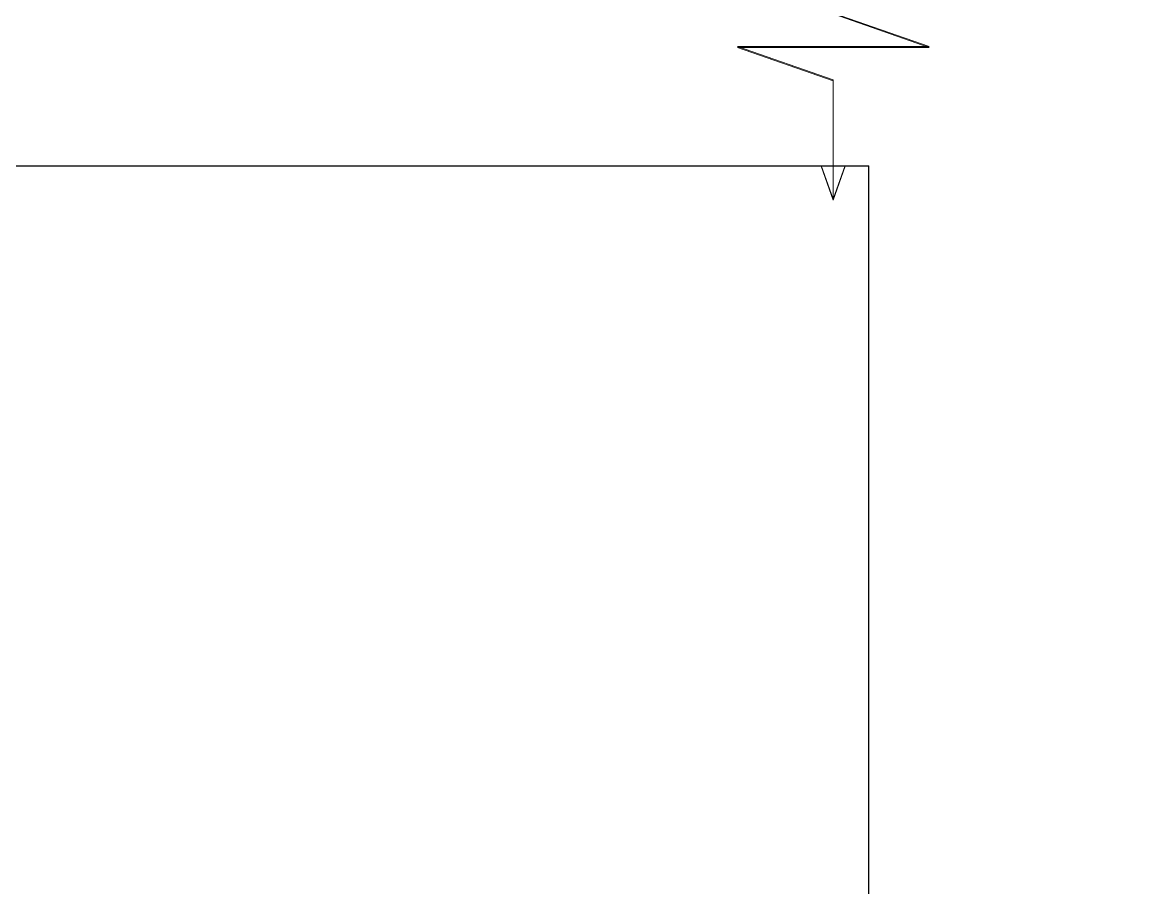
# Model space of a CAD drawing. Extents: x -3709 to 34975, y -230 to 8245.
# Drawn here: x 18256.1 to 18388.8, y 2987.7 to 3089.3 of the extents above; entities that cross this region are included whole.
import ezdxf

# ---------------------------------------------------------------- set-up
doc = ezdxf.new("R2010")
doc.units = 0
doc.layers.get('0').update_dxf_attribs({"color": 9, "lineweight": 9})
for name, color, linetype, lineweight in [('09', 9, 'Continuous', 9), ('32-ekipman', 8, 'Continuous', 9), ('E-KABLO', 7, 'Continuous', 30)]:
    doc.layers.add(name, color=color, linetype=linetype, lineweight=lineweight)

# ---------------------------------------------------------------- blocks, each defined once
blk = doc.blocks.new('p-krt-yangindolabi_vw')
at = {"layer": '09'}
h = blk.add_hatch(color=252, dxfattribs=at)
h.dxf.hatch_style = 1
h.paths.add_polyline_path([(0, 20), (-72, 0), (0, 0)])
at = {"linetype": 'Continuous'}
blk.add_lwpolyline([(-35.91, 57.95), (-34.5, 61.93), (-34.5, 47.91), (-45.75, 43.98), (-23.25, 43.98), (-34.5, 40.04), (-34.5, 29.14)], dxfattribs=at)
for points in [[(-34.5, 61.93), (-35.91, 57.95)], [(-34.5, 61.93), (-33.09, 57.95)]]:
    blk.add_lwpolyline(points)
for points in [[(-72, 20), (-75, 20), (-75, 21), (3, 21), (3, 20)], [(-72, 0), (0, 0), (0, 20), (-72, 20)], [(0, 20), (-72, 0), (0, 0)]]:
    blk.add_lwpolyline(points, close=True)

msp = doc.modelspace()

# ---------------------------------------------------------------- linework, layer by layer
at = {"layer": 'E-KABLO', "color": 5, "linetype": 'Continuous'}
for p in [(17386.49, 3072.5), (18355.51, 2840.46)]:
    msp.add_line(p, (18355.51, 3072.5), dxfattribs=at)

# ---------------------------------------------------------------- block references
at = {"layer": '32-ekipman', "xscale": -1, "rotation": 180}
for p in [(18385.84, 3130.5), (18385.84, 3130.4)]:
    msp.add_blockref('p-krt-yangindolabi_vw', p, dxfattribs=at)

doc.saveas('drawing.dxf')
